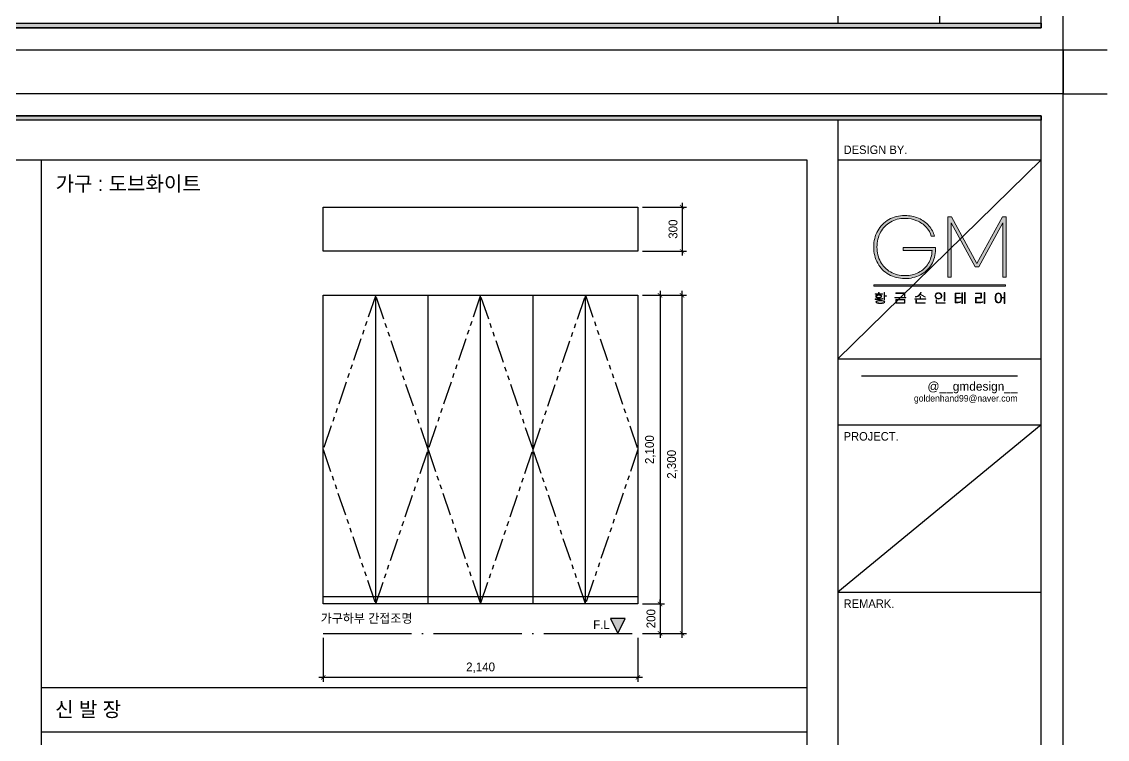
# Model space of a CAD drawing. Header units: inches. Extents: x 4374 to 164780, y 597 to 50243.
# Drawn here: x 92093 to 99474, y 20791 to 25673 of the extents above; entities that cross this region are included whole.
import ezdxf
from ezdxf.enums import TextEntityAlignment as Align

# ---------------------------------------------------------------- set-up
doc = ezdxf.new("R2010")
doc.units = ezdxf.units.IN
doc.header["$LTSCALE"] = 50
doc.header["$MEASUREMENT"] = 0
doc.header["$PDSIZE"] = 700.071425
for name, pattern in [('ACAD_ISO04W100', [30, 24, -3, 0, -3]), ('HID', [2.5, 1.5, -1]), ('PHANTOM2', [1.25, 0.625, -0.125, 0.125, -0.125, 0.125, -0.125])]:
    doc.linetypes.add(name, pattern=pattern)
for name, color, linetype in [('0-ELC TEXT', 7, 'Continuous'), ('01-CEN', 1, 'ACAD_ISO04W100'), ('06-FUR', 6, 'Continuous'), ('06-LIGHT', 4, 'Continuous'), ('3.기호.계단선', 30, 'Continuous'), ('_U+B808_U+C774_U+C5B4 2', 7, 'Continuous'), ('F-SYM', 7, 'Continuous'), ('FORM(YOURNAME)-11', 1, 'Continuous')]:
    doc.layers.add(name, color=color, linetype=linetype)
doc.styles.add('HY 울릉도 L', font='')
doc.styles.add('YOURNAME', font='HY울릉도M.TTF')
doc.styles.add('코레일둥고', font='Korail_Round_Gothic_Medium.ttf')
doc.styles.get('HY 울릉도 L').set_extended_font_data('HY울릉도L')
doc.dimstyles.new('30', dxfattribs={"dimscale": 30, "dimtxt": 2, "dimasz": 1, "dimexe": 1, "dimexo": 1, "dimgap": 1, "dimtad": 1, "dimdec": 0, "dimrnd": 0.05, "dimdsep": 46, "dimlunit": 6, "dimtxsty": 'HY 울릉도 L', "dimblk": 'ARCHTICK', "dimcen": 2.5, "dimdle": 1, "dimclrd": 133, "dimclre": 133, "dimclrt": 30, "dimadec": 0, "dimazin": 0, "dimtfac": 1, "dimtdec": 0, "dimtix": 1, "dimtmove": 2, "dimatfit": 3, "dimldrblk": 'ARCHTICK', "dimfxl": 0, "dimlwd": -1, "dimlwe": -1, "dimarcsym": 0})

# ---------------------------------------------------------------- blocks, each defined once
blk = doc.blocks.new('block 29')
at = {"layer": '_U+B808_U+C774_U+C5B4 2'}
h = blk.add_hatch(color=35, dxfattribs=at)
h.dxf.hatch_style = 2
edge = h.paths.add_edge_path()
edge.add_spline(control_points=[(626.29, -130.32), (626.06, -130.35), (625.8, -130.36), (625.5, -130.36), (625.5, -130.36), (624.38, -130.36), (624.38, -130.36), (624.38, -130.36), (624.38, -130.21), (624.38, -130.21), (624.38, -130.21), (625.42, -130.21), (625.42, -130.21), (625.42, -130.21), (625.42, -129.89), (625.42, -129.89), (625.16, -129.88), (624.96, -129.84), (624.81, -129.76), (624.66, -129.68), (624.58, -129.57), (624.58, -129.44), (624.58, -129.3), (624.66, -129.19), (624.83, -129.1), (625, -129.02), (625.22, -128.98), (625.5, -128.98), (625.79, -128.98), (626.01, -129.02), (626.18, -129.1), (626.34, -129.19), (626.43, -129.3), (626.43, -129.44), (626.43, -129.57), (626.35, -129.68), (626.2, -129.76), (626.05, -129.84), (625.84, -129.89), (625.58, -129.89), (625.58, -129.89), (625.58, -130.21), (625.58, -130.21), (626.18, -130.2), (626.58, -130.16), (626.78, -130.07), (626.78, -130.07), (626.78, -130.22), (626.78, -130.22), (626.68, -130.27), (626.51, -130.3), (626.29, -130.32)], knot_values=[0, 0, 0, 0, 1, 1, 1, 2, 2, 2, 3, 3, 3, 4, 4, 4, 5, 5, 5, 6, 6, 6, 7, 7, 7, 8, 8, 8, 9, 9, 9, 10, 10, 10, 11, 11, 11, 12, 12, 12, 13, 13, 13, 14, 14, 14, 15, 15, 15, 16, 16, 16, 17, 17, 17, 17], degree=3, periodic=0)
h.paths.add_polyline_path([(626.62, -128.8), (624.41, -128.8), (624.41, -128.65), (625.41, -128.65), (625.41, -128.24), (625.58, -128.24), (625.58, -128.65), (626.62, -128.65)])
edge = h.paths.add_edge_path()
edge.add_spline(control_points=[(626.98, -130.76), (627.24, -130.83), (627.37, -130.96), (627.37, -131.13), (627.37, -131.3), (627.24, -131.42), (626.98, -131.5), (626.72, -131.57), (626.39, -131.61), (626, -131.61), (625.61, -131.61), (625.28, -131.57), (625.02, -131.5), (624.76, -131.42), (624.63, -131.3), (624.63, -131.13), (624.63, -130.96), (624.76, -130.83), (625.02, -130.76), (625.28, -130.68), (625.61, -130.65), (626, -130.65), (626.39, -130.65), (626.72, -130.68), (626.98, -130.76)], knot_values=[0, 0, 0, 0, 1, 1, 1, 2, 2, 2, 3, 3, 3, 4, 4, 4, 5, 5, 5, 6, 6, 6, 7, 7, 7, 8, 8, 8, 8], degree=3, periodic=0)
edge = h.paths.add_edge_path()
edge.add_spline(control_points=[(624.95, -129.67), (625.09, -129.72), (625.27, -129.75), (625.5, -129.75), (625.73, -129.75), (625.92, -129.72), (626.06, -129.67), (626.2, -129.61), (626.27, -129.53), (626.27, -129.44), (626.27, -129.34), (626.2, -129.27), (626.06, -129.21), (625.92, -129.15), (625.73, -129.13), (625.5, -129.13), (625.27, -129.13), (625.09, -129.15), (624.95, -129.21), (624.81, -129.27), (624.74, -129.34), (624.74, -129.44), (624.74, -129.53), (624.81, -129.61), (624.95, -129.67)], knot_values=[0, 0, 0, 0, 1, 1, 1, 2, 2, 2, 3, 3, 3, 4, 4, 4, 5, 5, 5, 6, 6, 6, 7, 7, 7, 8, 8, 8, 8], degree=3, periodic=0)
edge = h.paths.add_edge_path()
edge.add_spline(control_points=[(626.83, -131.38), (627.08, -131.33), (627.2, -131.25), (627.2, -131.13), (627.2, -131.01), (627.08, -130.92), (626.83, -130.87), (626.59, -130.82), (626.31, -130.79), (626, -130.79), (625.69, -130.79), (625.41, -130.82), (625.17, -130.87), (624.92, -130.92), (624.8, -131.01), (624.8, -131.13), (624.8, -131.25), (624.92, -131.33), (625.17, -131.38), (625.41, -131.44), (625.69, -131.46), (626, -131.46), (626.31, -131.46), (626.59, -131.44), (626.83, -131.38)], knot_values=[0, 0, 0, 0, 1, 1, 1, 2, 2, 2, 3, 3, 3, 4, 4, 4, 5, 5, 5, 6, 6, 6, 7, 7, 7, 8, 8, 8, 8], degree=3, periodic=0)
h.paths.add_polyline_path([(627.8, -129.28), (627.8, -129.43), (627.29, -129.43), (627.29, -130.53), (627.13, -130.53), (627.13, -128.32), (627.29, -128.32), (627.29, -129.28)])
h = blk.add_hatch(color=35, dxfattribs=at)
h.dxf.hatch_style = 2
h.paths.add_polyline_path([(633.67, -129.92), (630.41, -129.92), (630.41, -129.77), (633.67, -129.77)])
h.paths.add_polyline_path([(633.4, -129.51), (633.24, -129.51), (633.24, -128.55), (630.66, -128.55), (630.66, -128.4), (633.4, -128.4)])
h.paths.add_polyline_path([(633.41, -131.54), (630.67, -131.54), (630.67, -130.36), (633.41, -130.36)])
h.paths.add_polyline_path([(633.25, -131.39), (633.25, -130.51), (630.83, -130.51), (630.83, -131.39)])
h = blk.add_hatch(color=35, dxfattribs=at)
h.dxf.hatch_style = 2
h.paths.add_polyline_path([(639.69, -130.16), (639.69, -130.31), (636.44, -130.31), (636.44, -130.16), (637.98, -130.16), (637.98, -129.51), (638.15, -129.51), (638.15, -130.16)])
edge = h.paths.add_edge_path()
edge.add_spline(control_points=[(637.36, -129.47), (637.09, -129.61), (636.83, -129.68), (636.58, -129.68), (636.58, -129.68), (636.58, -129.53), (636.58, -129.53), (636.8, -129.52), (637.02, -129.46), (637.24, -129.35), (637.47, -129.24), (637.66, -129.08), (637.83, -128.89), (638, -128.7), (638.1, -128.49), (638.15, -128.26), (638.15, -128.26), (638.31, -128.28), (638.31, -128.28), (638.27, -128.46), (638.21, -128.63), (638.1, -128.79), (638.1, -128.79), (639.55, -129.58), (639.55, -129.58), (639.55, -129.58), (639.48, -129.71), (639.48, -129.71), (639.48, -129.71), (638.01, -128.93), (638.01, -128.93), (637.84, -129.15), (637.62, -129.33), (637.36, -129.47)], knot_values=[0, 0, 0, 0, 1, 1, 1, 2, 2, 2, 3, 3, 3, 4, 4, 4, 5, 5, 5, 6, 6, 6, 7, 7, 7, 8, 8, 8, 9, 9, 9, 10, 10, 10, 11, 11, 11, 11], degree=3, periodic=0)
h.paths.add_polyline_path([(636.86, -131.39), (639.51, -131.39), (639.51, -131.54), (636.7, -131.54), (636.7, -130.65), (636.86, -130.65)])
h = blk.add_hatch(color=35, dxfattribs=at)
h.dxf.hatch_style = 2
edge = h.paths.add_edge_path()
edge.add_spline(control_points=[(644.09, -128.5), (644.24, -128.59), (644.35, -128.7), (644.43, -128.84), (644.51, -128.98), (644.55, -129.14), (644.55, -129.31), (644.55, -129.49), (644.51, -129.65), (644.43, -129.79), (644.35, -129.93), (644.24, -130.04), (644.09, -130.13), (643.93, -130.21), (643.75, -130.25), (643.54, -130.25), (643.33, -130.25), (643.15, -130.21), (643, -130.13), (642.85, -130.04), (642.73, -129.93), (642.65, -129.79), (642.57, -129.65), (642.53, -129.49), (642.53, -129.31), (642.53, -129.14), (642.57, -128.98), (642.65, -128.84), (642.73, -128.7), (642.85, -128.59), (643, -128.5), (643.15, -128.42), (643.33, -128.38), (643.54, -128.38), (643.75, -128.38), (643.93, -128.42), (644.09, -128.5)], knot_values=[0, 0, 0, 0, 1, 1, 1, 2, 2, 2, 3, 3, 3, 4, 4, 4, 5, 5, 5, 6, 6, 6, 7, 7, 7, 8, 8, 8, 9, 9, 9, 10, 10, 10, 11, 11, 11, 12, 12, 12, 12], degree=3, periodic=0)
edge = h.paths.add_edge_path()
edge.add_spline(control_points=[(643.1, -128.62), (642.97, -128.69), (642.87, -128.78), (642.8, -128.9), (642.73, -129.02), (642.7, -129.16), (642.7, -129.31), (642.7, -129.47), (642.73, -129.61), (642.8, -129.73), (642.87, -129.85), (642.97, -129.94), (643.1, -130.01), (643.23, -130.07), (643.38, -130.11), (643.54, -130.11), (643.71, -130.11), (643.86, -130.07), (643.99, -130.01), (644.12, -129.94), (644.21, -129.85), (644.28, -129.73), (644.35, -129.61), (644.39, -129.47), (644.39, -129.31), (644.39, -129.16), (644.35, -129.02), (644.28, -128.9), (644.21, -128.78), (644.12, -128.69), (643.99, -128.62), (643.86, -128.56), (643.71, -128.52), (643.54, -128.52), (643.38, -128.52), (643.23, -128.56), (643.1, -128.62)], knot_values=[0, 0, 0, 0, 1, 1, 1, 2, 2, 2, 3, 3, 3, 4, 4, 4, 5, 5, 5, 6, 6, 6, 7, 7, 7, 8, 8, 8, 9, 9, 9, 10, 10, 10, 11, 11, 11, 12, 12, 12, 12], degree=3, periodic=0)
h.paths.add_polyline_path([(642.98, -131.39), (645.58, -131.39), (645.58, -131.54), (642.82, -131.54), (642.82, -130.53), (642.98, -130.53)])
h.paths.add_polyline_path([(645.45, -130.78), (645.29, -130.78), (645.29, -128.32), (645.45, -128.32)])
h = blk.add_hatch(color=35, dxfattribs=at)
h.dxf.hatch_style = 2
edge = h.paths.add_edge_path()
edge.add_spline(control_points=[(649.11, -131.24), (649.37, -131.24), (649.58, -131.22), (649.75, -131.19), (649.92, -131.17), (650.08, -131.12), (650.22, -131.05), (650.22, -131.05), (650.22, -131.21), (650.22, -131.21), (649.97, -131.33), (649.61, -131.39), (649.13, -131.39), (649.13, -131.39), (648.63, -131.39), (648.63, -131.39), (648.63, -131.39), (648.63, -128.48), (648.63, -128.48), (648.63, -128.48), (650.06, -128.48), (650.06, -128.48), (650.06, -128.48), (650.06, -128.63), (650.06, -128.63), (650.06, -128.63), (648.79, -128.63), (648.79, -128.63), (648.79, -128.63), (648.79, -129.81), (648.79, -129.81), (648.79, -129.81), (649.87, -129.81), (649.87, -129.81), (649.87, -129.81), (649.87, -129.96), (649.87, -129.96), (649.87, -129.96), (648.79, -129.96), (648.79, -129.96), (648.79, -129.96), (648.79, -131.24), (648.79, -131.24), (648.79, -131.24), (649.11, -131.24), (649.11, -131.24)], knot_values=[0, 0, 0, 0, 1, 1, 1, 2, 2, 2, 3, 3, 3, 4, 4, 4, 5, 5, 5, 6, 6, 6, 7, 7, 7, 8, 8, 8, 9, 9, 9, 10, 10, 10, 11, 11, 11, 12, 12, 12, 13, 13, 13, 14, 14, 14, 15, 15, 15, 15], degree=3, periodic=0)
h.paths.add_polyline_path([(650.64, -128.35), (650.8, -128.35), (650.8, -131.56), (650.64, -131.56), (650.64, -129.94), (650.06, -129.94), (650.06, -129.79), (650.64, -129.79)])
h.paths.add_polyline_path([(651.57, -128.32), (651.57, -131.62), (651.41, -131.62), (651.41, -128.32)])
h = blk.add_hatch(color=35, dxfattribs=at)
h.dxf.hatch_style = 2
edge = h.paths.add_edge_path()
edge.add_spline(control_points=[(656.55, -129.97), (656.55, -129.97), (654.9, -129.97), (654.9, -129.97), (654.9, -129.97), (654.9, -131.24), (654.9, -131.24), (654.9, -131.24), (656.08, -131.24), (656.08, -131.24), (656.23, -131.24), (656.39, -131.22), (656.55, -131.19), (656.7, -131.17), (656.83, -131.13), (656.93, -131.08), (656.93, -131.08), (656.93, -131.23), (656.93, -131.23), (656.83, -131.28), (656.71, -131.32), (656.55, -131.34), (656.4, -131.37), (656.24, -131.39), (656.08, -131.39), (656.08, -131.39), (654.74, -131.39), (654.74, -131.39), (654.74, -131.39), (654.74, -129.82), (654.74, -129.82), (654.74, -129.82), (656.39, -129.82), (656.39, -129.82), (656.39, -129.82), (656.39, -128.63), (656.39, -128.63), (656.39, -128.63), (654.73, -128.63), (654.73, -128.63), (654.73, -128.63), (654.73, -128.48), (654.73, -128.48), (654.73, -128.48), (656.55, -128.48), (656.55, -128.48), (656.55, -128.48), (656.55, -129.97), (656.55, -129.97)], knot_values=[0, 0, 0, 0, 1, 1, 1, 2, 2, 2, 3, 3, 3, 4, 4, 4, 5, 5, 5, 6, 6, 6, 7, 7, 7, 8, 8, 8, 9, 9, 9, 10, 10, 10, 11, 11, 11, 12, 12, 12, 13, 13, 13, 14, 14, 14, 15, 15, 15, 16, 16, 16, 16], degree=3, periodic=0)
h.paths.add_polyline_path([(657.51, -131.62), (657.34, -131.62), (657.34, -128.32), (657.51, -128.32)])
h = blk.add_hatch(color=35, dxfattribs=at)
h.dxf.hatch_style = 2
edge = h.paths.add_edge_path()
edge.add_spline(control_points=[(663.56, -128.32), (663.56, -128.32), (663.56, -131.62), (663.56, -131.62), (663.56, -131.62), (663.4, -131.62), (663.4, -131.62), (663.4, -131.62), (663.4, -129.94), (663.4, -129.94), (663.4, -129.94), (662.6, -129.94), (662.6, -129.94), (662.6, -130.27), (662.56, -130.54), (662.48, -130.77), (662.4, -130.99), (662.29, -131.16), (662.14, -131.27), (662, -131.38), (661.84, -131.43), (661.65, -131.43), (661.47, -131.43), (661.3, -131.38), (661.16, -131.27), (661.02, -131.16), (660.91, -130.99), (660.82, -130.76), (660.74, -130.54), (660.7, -130.26), (660.7, -129.93), (660.7, -129.6), (660.74, -129.33), (660.82, -129.1), (660.91, -128.88), (661.02, -128.71), (661.16, -128.6), (661.3, -128.49), (661.47, -128.43), (661.65, -128.43), (661.83, -128.43), (661.99, -128.48), (662.13, -128.58), (662.26, -128.68), (662.37, -128.83), (662.46, -129.04), (662.54, -129.24), (662.59, -129.5), (662.6, -129.79), (662.6, -129.79), (663.4, -129.79), (663.4, -129.79), (663.4, -129.79), (663.4, -128.32), (663.4, -128.32), (663.4, -128.32), (663.56, -128.32), (663.56, -128.32)], knot_values=[0, 0, 0, 0, 1, 1, 1, 2, 2, 2, 3, 3, 3, 4, 4, 4, 5, 5, 5, 6, 6, 6, 7, 7, 7, 8, 8, 8, 9, 9, 9, 10, 10, 10, 11, 11, 11, 12, 12, 12, 13, 13, 13, 14, 14, 14, 15, 15, 15, 16, 16, 16, 17, 17, 17, 18, 18, 18, 19, 19, 19, 19], degree=3, periodic=0)
edge = h.paths.add_edge_path()
edge.add_spline(control_points=[(662.06, -131.13), (662.18, -131.03), (662.27, -130.88), (662.34, -130.68), (662.4, -130.48), (662.44, -130.23), (662.44, -129.93), (662.44, -129.64), (662.4, -129.39), (662.34, -129.19), (662.27, -128.98), (662.18, -128.83), (662.06, -128.73), (661.94, -128.63), (661.8, -128.58), (661.65, -128.58), (661.5, -128.58), (661.37, -128.63), (661.25, -128.73), (661.13, -128.83), (661.04, -128.98), (660.97, -129.19), (660.9, -129.39), (660.87, -129.64), (660.87, -129.93), (660.87, -130.23), (660.9, -130.48), (660.97, -130.68), (661.04, -130.88), (661.13, -131.03), (661.25, -131.13), (661.37, -131.23), (661.5, -131.28), (661.65, -131.28), (661.8, -131.28), (661.94, -131.23), (662.06, -131.13)], knot_values=[0, 0, 0, 0, 1, 1, 1, 2, 2, 2, 3, 3, 3, 4, 4, 4, 5, 5, 5, 6, 6, 6, 7, 7, 7, 8, 8, 8, 9, 9, 9, 10, 10, 10, 11, 11, 11, 12, 12, 12, 12], degree=3, periodic=0)
at = {"layer": '_U+B808_U+C774_U+C5B4 2', "lineweight": 0}
for points in [[(626.62, -128.8), (624.41, -128.8), (624.41, -128.65), (625.41, -128.65), (625.41, -128.24), (625.58, -128.24), (625.58, -128.65), (626.62, -128.65), (626.62, -128.8)], [(627.8, -129.28), (627.8, -129.43), (627.29, -129.43), (627.29, -130.53), (627.13, -130.53), (627.13, -128.32), (627.29, -128.32), (627.29, -129.28), (627.8, -129.28)], [(633.67, -129.92), (630.41, -129.92), (630.41, -129.77), (633.67, -129.77), (633.67, -129.92)], [(633.4, -129.51), (633.24, -129.51), (633.24, -128.55), (630.66, -128.55), (630.66, -128.4), (633.4, -128.4), (633.4, -129.51)], [(633.41, -131.54), (630.67, -131.54), (630.67, -130.36), (633.41, -130.36), (633.41, -131.54)], [(633.25, -131.39), (633.25, -130.51), (630.83, -130.51), (630.83, -131.39), (633.25, -131.39)], [(639.69, -130.16), (639.69, -130.31), (636.44, -130.31), (636.44, -130.16), (637.98, -130.16), (637.98, -129.51), (638.15, -129.51), (638.15, -130.16), (639.69, -130.16)], [(636.86, -131.39), (639.51, -131.39), (639.51, -131.54), (636.7, -131.54), (636.7, -130.65), (636.86, -130.65), (636.86, -131.39)], [(642.98, -131.39), (645.58, -131.39), (645.58, -131.54), (642.82, -131.54), (642.82, -130.53), (642.98, -130.53), (642.98, -131.39)], [(645.45, -130.78), (645.29, -130.78), (645.29, -128.32), (645.45, -128.32), (645.45, -130.78)], [(650.64, -128.35), (650.8, -128.35), (650.8, -131.56), (650.64, -131.56), (650.64, -129.94), (650.06, -129.94), (650.06, -129.79), (650.64, -129.79), (650.64, -128.35)], [(651.57, -128.32), (651.57, -131.62), (651.41, -131.62), (651.41, -128.32), (651.57, -128.32)], [(657.51, -131.62), (657.34, -131.62), (657.34, -128.32), (657.51, -128.32), (657.51, -131.62)]]:
    blk.add_lwpolyline(points, dxfattribs=at)
for points, knots in [([(626.29, -130.32), (626.06, -130.35), (625.8, -130.36), (625.5, -130.36), (625.5, -130.36), (624.38, -130.36), (624.38, -130.36), (624.38, -130.36), (624.38, -130.21), (624.38, -130.21), (624.38, -130.21), (625.42, -130.21), (625.42, -130.21), (625.42, -130.21), (625.42, -129.89), (625.42, -129.89), (625.16, -129.88), (624.96, -129.84), (624.81, -129.76), (624.66, -129.68), (624.58, -129.57), (624.58, -129.44), (624.58, -129.3), (624.66, -129.19), (624.83, -129.1), (625, -129.02), (625.22, -128.98), (625.5, -128.98), (625.79, -128.98), (626.01, -129.02), (626.18, -129.1), (626.34, -129.19), (626.43, -129.3), (626.43, -129.44), (626.43, -129.57), (626.35, -129.68), (626.2, -129.76), (626.05, -129.84), (625.84, -129.89), (625.58, -129.89), (625.58, -129.89), (625.58, -130.21), (625.58, -130.21), (626.18, -130.2), (626.58, -130.16), (626.78, -130.07), (626.78, -130.07), (626.78, -130.22), (626.78, -130.22), (626.68, -130.27), (626.51, -130.3), (626.29, -130.32)], [0, 0, 0, 0, 1, 1, 1, 2, 2, 2, 3, 3, 3, 4, 4, 4, 5, 5, 5, 6, 6, 6, 7, 7, 7, 8, 8, 8, 9, 9, 9, 10, 10, 10, 11, 11, 11, 12, 12, 12, 13, 13, 13, 14, 14, 14, 15, 15, 15, 16, 16, 16, 17, 17, 17, 17]), ([(626.98, -130.76), (627.24, -130.83), (627.37, -130.96), (627.37, -131.13), (627.37, -131.3), (627.24, -131.42), (626.98, -131.5), (626.72, -131.57), (626.39, -131.61), (626, -131.61), (625.61, -131.61), (625.28, -131.57), (625.02, -131.5), (624.76, -131.42), (624.63, -131.3), (624.63, -131.13), (624.63, -130.96), (624.76, -130.83), (625.02, -130.76), (625.28, -130.68), (625.61, -130.65), (626, -130.65), (626.39, -130.65), (626.72, -130.68), (626.98, -130.76)], [0, 0, 0, 0, 1, 1, 1, 2, 2, 2, 3, 3, 3, 4, 4, 4, 5, 5, 5, 6, 6, 6, 7, 7, 7, 8, 8, 8, 8]), ([(624.95, -129.67), (625.09, -129.72), (625.27, -129.75), (625.5, -129.75), (625.73, -129.75), (625.92, -129.72), (626.06, -129.67), (626.2, -129.61), (626.27, -129.53), (626.27, -129.44), (626.27, -129.34), (626.2, -129.27), (626.06, -129.21), (625.92, -129.15), (625.73, -129.13), (625.5, -129.13), (625.27, -129.13), (625.09, -129.15), (624.95, -129.21), (624.81, -129.27), (624.74, -129.34), (624.74, -129.44), (624.74, -129.53), (624.81, -129.61), (624.95, -129.67)], [0, 0, 0, 0, 1, 1, 1, 2, 2, 2, 3, 3, 3, 4, 4, 4, 5, 5, 5, 6, 6, 6, 7, 7, 7, 8, 8, 8, 8]), ([(626.83, -131.38), (627.08, -131.33), (627.2, -131.25), (627.2, -131.13), (627.2, -131.01), (627.08, -130.92), (626.83, -130.87), (626.59, -130.82), (626.31, -130.79), (626, -130.79), (625.69, -130.79), (625.41, -130.82), (625.17, -130.87), (624.92, -130.92), (624.8, -131.01), (624.8, -131.13), (624.8, -131.25), (624.92, -131.33), (625.17, -131.38), (625.41, -131.44), (625.69, -131.46), (626, -131.46), (626.31, -131.46), (626.59, -131.44), (626.83, -131.38)], [0, 0, 0, 0, 1, 1, 1, 2, 2, 2, 3, 3, 3, 4, 4, 4, 5, 5, 5, 6, 6, 6, 7, 7, 7, 8, 8, 8, 8]), ([(637.36, -129.47), (637.09, -129.61), (636.83, -129.68), (636.58, -129.68), (636.58, -129.68), (636.58, -129.53), (636.58, -129.53), (636.8, -129.52), (637.02, -129.46), (637.24, -129.35), (637.47, -129.24), (637.66, -129.08), (637.83, -128.89), (638, -128.7), (638.1, -128.49), (638.15, -128.26), (638.15, -128.26), (638.31, -128.28), (638.31, -128.28), (638.27, -128.46), (638.21, -128.63), (638.1, -128.79), (638.1, -128.79), (639.55, -129.58), (639.55, -129.58), (639.55, -129.58), (639.48, -129.71), (639.48, -129.71), (639.48, -129.71), (638.01, -128.93), (638.01, -128.93), (637.84, -129.15), (637.62, -129.33), (637.36, -129.47)], [0, 0, 0, 0, 1, 1, 1, 2, 2, 2, 3, 3, 3, 4, 4, 4, 5, 5, 5, 6, 6, 6, 7, 7, 7, 8, 8, 8, 9, 9, 9, 10, 10, 10, 11, 11, 11, 11]), ([(644.09, -128.5), (644.24, -128.59), (644.35, -128.7), (644.43, -128.84), (644.51, -128.98), (644.55, -129.14), (644.55, -129.31), (644.55, -129.49), (644.51, -129.65), (644.43, -129.79), (644.35, -129.93), (644.24, -130.04), (644.09, -130.13), (643.93, -130.21), (643.75, -130.25), (643.54, -130.25), (643.33, -130.25), (643.15, -130.21), (643, -130.13), (642.85, -130.04), (642.73, -129.93), (642.65, -129.79), (642.57, -129.65), (642.53, -129.49), (642.53, -129.31), (642.53, -129.14), (642.57, -128.98), (642.65, -128.84), (642.73, -128.7), (642.85, -128.59), (643, -128.5), (643.15, -128.42), (643.33, -128.38), (643.54, -128.38), (643.75, -128.38), (643.93, -128.42), (644.09, -128.5)], [0, 0, 0, 0, 1, 1, 1, 2, 2, 2, 3, 3, 3, 4, 4, 4, 5, 5, 5, 6, 6, 6, 7, 7, 7, 8, 8, 8, 9, 9, 9, 10, 10, 10, 11, 11, 11, 12, 12, 12, 12]), ([(643.1, -128.62), (642.97, -128.69), (642.87, -128.78), (642.8, -128.9), (642.73, -129.02), (642.7, -129.16), (642.7, -129.31), (642.7, -129.47), (642.73, -129.61), (642.8, -129.73), (642.87, -129.85), (642.97, -129.94), (643.1, -130.01), (643.23, -130.07), (643.38, -130.11), (643.54, -130.11), (643.71, -130.11), (643.86, -130.07), (643.99, -130.01), (644.12, -129.94), (644.21, -129.85), (644.28, -129.73), (644.35, -129.61), (644.39, -129.47), (644.39, -129.31), (644.39, -129.16), (644.35, -129.02), (644.28, -128.9), (644.21, -128.78), (644.12, -128.69), (643.99, -128.62), (643.86, -128.56), (643.71, -128.52), (643.54, -128.52), (643.38, -128.52), (643.23, -128.56), (643.1, -128.62)], [0, 0, 0, 0, 1, 1, 1, 2, 2, 2, 3, 3, 3, 4, 4, 4, 5, 5, 5, 6, 6, 6, 7, 7, 7, 8, 8, 8, 9, 9, 9, 10, 10, 10, 11, 11, 11, 12, 12, 12, 12]), ([(649.11, -131.24), (649.37, -131.24), (649.58, -131.22), (649.75, -131.19), (649.92, -131.17), (650.08, -131.12), (650.22, -131.05), (650.22, -131.05), (650.22, -131.21), (650.22, -131.21), (649.97, -131.33), (649.61, -131.39), (649.13, -131.39), (649.13, -131.39), (648.63, -131.39), (648.63, -131.39), (648.63, -131.39), (648.63, -128.48), (648.63, -128.48), (648.63, -128.48), (650.06, -128.48), (650.06, -128.48), (650.06, -128.48), (650.06, -128.63), (650.06, -128.63), (650.06, -128.63), (648.79, -128.63), (648.79, -128.63), (648.79, -128.63), (648.79, -129.81), (648.79, -129.81), (648.79, -129.81), (649.87, -129.81), (649.87, -129.81), (649.87, -129.81), (649.87, -129.96), (649.87, -129.96), (649.87, -129.96), (648.79, -129.96), (648.79, -129.96), (648.79, -129.96), (648.79, -131.24), (648.79, -131.24), (648.79, -131.24), (649.11, -131.24), (649.11, -131.24)], [0, 0, 0, 0, 1, 1, 1, 2, 2, 2, 3, 3, 3, 4, 4, 4, 5, 5, 5, 6, 6, 6, 7, 7, 7, 8, 8, 8, 9, 9, 9, 10, 10, 10, 11, 11, 11, 12, 12, 12, 13, 13, 13, 14, 14, 14, 15, 15, 15, 15]), ([(656.55, -129.97), (656.55, -129.97), (654.9, -129.97), (654.9, -129.97), (654.9, -129.97), (654.9, -131.24), (654.9, -131.24), (654.9, -131.24), (656.08, -131.24), (656.08, -131.24), (656.23, -131.24), (656.39, -131.22), (656.55, -131.19), (656.7, -131.17), (656.83, -131.13), (656.93, -131.08), (656.93, -131.08), (656.93, -131.23), (656.93, -131.23), (656.83, -131.28), (656.71, -131.32), (656.55, -131.34), (656.4, -131.37), (656.24, -131.39), (656.08, -131.39), (656.08, -131.39), (654.74, -131.39), (654.74, -131.39), (654.74, -131.39), (654.74, -129.82), (654.74, -129.82), (654.74, -129.82), (656.39, -129.82), (656.39, -129.82), (656.39, -129.82), (656.39, -128.63), (656.39, -128.63), (656.39, -128.63), (654.73, -128.63), (654.73, -128.63), (654.73, -128.63), (654.73, -128.48), (654.73, -128.48), (654.73, -128.48), (656.55, -128.48), (656.55, -128.48), (656.55, -128.48), (656.55, -129.97), (656.55, -129.97)], [0, 0, 0, 0, 1, 1, 1, 2, 2, 2, 3, 3, 3, 4, 4, 4, 5, 5, 5, 6, 6, 6, 7, 7, 7, 8, 8, 8, 9, 9, 9, 10, 10, 10, 11, 11, 11, 12, 12, 12, 13, 13, 13, 14, 14, 14, 15, 15, 15, 16, 16, 16, 16]), ([(663.56, -128.32), (663.56, -128.32), (663.56, -131.62), (663.56, -131.62), (663.56, -131.62), (663.4, -131.62), (663.4, -131.62), (663.4, -131.62), (663.4, -129.94), (663.4, -129.94), (663.4, -129.94), (662.6, -129.94), (662.6, -129.94), (662.6, -130.27), (662.56, -130.54), (662.48, -130.77), (662.4, -130.99), (662.29, -131.16), (662.14, -131.27), (662, -131.38), (661.84, -131.43), (661.65, -131.43), (661.47, -131.43), (661.3, -131.38), (661.16, -131.27), (661.02, -131.16), (660.91, -130.99), (660.82, -130.76), (660.74, -130.54), (660.7, -130.26), (660.7, -129.93), (660.7, -129.6), (660.74, -129.33), (660.82, -129.1), (660.91, -128.88), (661.02, -128.71), (661.16, -128.6), (661.3, -128.49), (661.47, -128.43), (661.65, -128.43), (661.83, -128.43), (661.99, -128.48), (662.13, -128.58), (662.26, -128.68), (662.37, -128.83), (662.46, -129.04), (662.54, -129.24), (662.59, -129.5), (662.6, -129.79), (662.6, -129.79), (663.4, -129.79), (663.4, -129.79), (663.4, -129.79), (663.4, -128.32), (663.4, -128.32), (663.4, -128.32), (663.56, -128.32), (663.56, -128.32)], [0, 0, 0, 0, 1, 1, 1, 2, 2, 2, 3, 3, 3, 4, 4, 4, 5, 5, 5, 6, 6, 6, 7, 7, 7, 8, 8, 8, 9, 9, 9, 10, 10, 10, 11, 11, 11, 12, 12, 12, 13, 13, 13, 14, 14, 14, 15, 15, 15, 16, 16, 16, 17, 17, 17, 18, 18, 18, 19, 19, 19, 19]), ([(662.06, -131.13), (662.18, -131.03), (662.27, -130.88), (662.34, -130.68), (662.4, -130.48), (662.44, -130.23), (662.44, -129.93), (662.44, -129.64), (662.4, -129.39), (662.34, -129.19), (662.27, -128.98), (662.18, -128.83), (662.06, -128.73), (661.94, -128.63), (661.8, -128.58), (661.65, -128.58), (661.5, -128.58), (661.37, -128.63), (661.25, -128.73), (661.13, -128.83), (661.04, -128.98), (660.97, -129.19), (660.9, -129.39), (660.87, -129.64), (660.87, -129.93), (660.87, -130.23), (660.9, -130.48), (660.97, -130.68), (661.04, -130.88), (661.13, -131.03), (661.25, -131.13), (661.37, -131.23), (661.5, -131.28), (661.65, -131.28), (661.8, -131.28), (661.94, -131.23), (662.06, -131.13)], [0, 0, 0, 0, 1, 1, 1, 2, 2, 2, 3, 3, 3, 4, 4, 4, 5, 5, 5, 6, 6, 6, 7, 7, 7, 8, 8, 8, 9, 9, 9, 10, 10, 10, 11, 11, 11, 12, 12, 12, 12])]:
    blk.add_open_spline(points, degree=3, knots=knots, dxfattribs=at)
blk = doc.blocks.new('block 30')
at = {"layer": '_U+B808_U+C774_U+C5B4 2'}
h = blk.add_hatch(color=35, dxfattribs=at)
h.dxf.hatch_style = 2
edge = h.paths.add_edge_path()
edge.add_spline(control_points=[(637.53, -105.82), (638.78, -106.37), (639.83, -107.12), (640.66, -108.08), (641.5, -109.03), (642.06, -110.11), (642.35, -111.29), (642.35, -111.29), (641.36, -111.29), (641.36, -111.29), (641.11, -110.26), (640.6, -109.33), (639.84, -108.5), (639.08, -107.68), (638.14, -107.03), (637.02, -106.57), (635.9, -106.11), (634.7, -105.88), (633.42, -105.88), (631.78, -105.88), (630.32, -106.25), (629.04, -106.99), (627.76, -107.73), (626.76, -108.76), (626.05, -110.08), (625.33, -111.4), (624.97, -112.88), (624.97, -114.53), (624.97, -116.2), (625.33, -117.69), (626.05, -119), (626.76, -120.31), (627.77, -121.34), (629.05, -122.08), (630.34, -122.82), (631.82, -123.19), (633.49, -123.19), (634.98, -123.19), (636.34, -122.87), (637.56, -122.23), (638.78, -121.59), (639.75, -120.69), (640.47, -119.53), (641.18, -118.38), (641.57, -117.05), (641.61, -115.55), (641.61, -115.55), (632.88, -115.55), (632.88, -115.55), (632.88, -115.55), (632.88, -114.65), (632.88, -114.65), (632.88, -114.65), (642.63, -114.65), (642.63, -114.65), (642.63, -114.65), (642.63, -115.25), (642.63, -115.25), (642.63, -116.97), (642.23, -118.49), (641.42, -119.84), (640.6, -121.18), (639.49, -122.22), (638.08, -122.96), (636.67, -123.7), (635.11, -124.07), (633.39, -124.07), (631.57, -124.07), (629.95, -123.66), (628.52, -122.85), (627.09, -122.03), (625.98, -120.89), (625.18, -119.44), (624.37, -117.99), (623.97, -116.36), (623.97, -114.53), (623.97, -112.71), (624.37, -111.08), (625.18, -109.63), (625.98, -108.18), (627.09, -107.04), (628.52, -106.22), (629.95, -105.41), (631.57, -105), (633.39, -105), (634.89, -105), (636.27, -105.27), (637.53, -105.82)], knot_values=[0, 0, 0, 0, 1, 1, 1, 2, 2, 2, 3, 3, 3, 4, 4, 4, 5, 5, 5, 6, 6, 6, 7, 7, 7, 8, 8, 8, 9, 9, 9, 10, 10, 10, 11, 11, 11, 12, 12, 12, 13, 13, 13, 14, 14, 14, 15, 15, 15, 16, 16, 16, 17, 17, 17, 18, 18, 18, 19, 19, 19, 20, 20, 20, 21, 21, 21, 22, 22, 22, 23, 23, 23, 24, 24, 24, 25, 25, 25, 26, 26, 26, 27, 27, 27, 28, 28, 28, 29, 29, 29, 29], degree=3, periodic=0)
h = blk.add_hatch(color=35, dxfattribs=at)
h.dxf.hatch_style = 2
h.paths.add_polyline_path([(646.36, -105.39), (647.49, -105.39), (655.18, -119.56), (662.86, -105.39), (663.97, -105.39), (663.97, -123.68), (662.98, -123.68), (662.98, -107.17), (655.73, -120.53), (654.6, -120.53), (647.35, -107.17), (647.35, -123.68), (646.36, -123.68)])
at = {"layer": '_U+B808_U+C774_U+C5B4 2', "lineweight": 0}
blk.add_lwpolyline([(646.36, -105.39), (647.49, -105.39), (655.18, -119.56), (662.86, -105.39), (663.97, -105.39), (663.97, -123.68), (662.98, -123.68), (662.98, -107.17), (655.73, -120.53), (654.6, -120.53), (647.35, -107.17), (647.35, -123.68), (646.36, -123.68), (646.36, -105.39)], dxfattribs=at)
blk.add_open_spline([(637.53, -105.82), (638.78, -106.37), (639.83, -107.12), (640.66, -108.08), (641.5, -109.03), (642.06, -110.11), (642.35, -111.29), (642.35, -111.29), (641.36, -111.29), (641.36, -111.29), (641.11, -110.26), (640.6, -109.33), (639.84, -108.5), (639.08, -107.68), (638.14, -107.03), (637.02, -106.57), (635.9, -106.11), (634.7, -105.88), (633.42, -105.88), (631.78, -105.88), (630.32, -106.25), (629.04, -106.99), (627.76, -107.73), (626.76, -108.76), (626.05, -110.08), (625.33, -111.4), (624.97, -112.88), (624.97, -114.53), (624.97, -116.2), (625.33, -117.69), (626.05, -119), (626.76, -120.31), (627.77, -121.34), (629.05, -122.08), (630.34, -122.82), (631.82, -123.19), (633.49, -123.19), (634.98, -123.19), (636.34, -122.87), (637.56, -122.23), (638.78, -121.59), (639.75, -120.69), (640.47, -119.53), (641.18, -118.38), (641.57, -117.05), (641.61, -115.55), (641.61, -115.55), (632.88, -115.55), (632.88, -115.55), (632.88, -115.55), (632.88, -114.65), (632.88, -114.65), (632.88, -114.65), (642.63, -114.65), (642.63, -114.65), (642.63, -114.65), (642.63, -115.25), (642.63, -115.25), (642.63, -116.97), (642.23, -118.49), (641.42, -119.84), (640.6, -121.18), (639.49, -122.22), (638.08, -122.96), (636.67, -123.7), (635.11, -124.07), (633.39, -124.07), (631.57, -124.07), (629.95, -123.66), (628.52, -122.85), (627.09, -122.03), (625.98, -120.89), (625.18, -119.44), (624.37, -117.99), (623.97, -116.36), (623.97, -114.53), (623.97, -112.71), (624.37, -111.08), (625.18, -109.63), (625.98, -108.18), (627.09, -107.04), (628.52, -106.22), (629.95, -105.41), (631.57, -105), (633.39, -105), (634.89, -105), (636.27, -105.27), (637.53, -105.82)], degree=3, knots=[0, 0, 0, 0, 1, 1, 1, 2, 2, 2, 3, 3, 3, 4, 4, 4, 5, 5, 5, 6, 6, 6, 7, 7, 7, 8, 8, 8, 9, 9, 9, 10, 10, 10, 11, 11, 11, 12, 12, 12, 13, 13, 13, 14, 14, 14, 15, 15, 15, 16, 16, 16, 17, 17, 17, 18, 18, 18, 19, 19, 19, 20, 20, 20, 21, 21, 21, 22, 22, 22, 23, 23, 23, 24, 24, 24, 25, 25, 25, 26, 26, 26, 27, 27, 27, 28, 28, 28, 29, 29, 29, 29], dxfattribs=at)
blk = doc.blocks.new('block 28')
at = {"layer": '_U+B808_U+C774_U+C5B4 2'}
for name in ['block 30', 'block 29']:
    blk.add_blockref(name, (0, 0), dxfattribs=at)
blk = doc.blocks.new('block 27')
at = {"layer": '_U+B808_U+C774_U+C5B4 2'}
h = blk.add_hatch(color=35, dxfattribs=at)
h.dxf.hatch_style = 2
h.paths.add_polyline_path([(663.76, -126.35), (623.97, -126.35), (623.97, -125.94), (663.76, -125.94)])
at = {"layer": '_U+B808_U+C774_U+C5B4 2', "lineweight": 0}
blk.add_lwpolyline([(663.76, -126.35), (623.97, -126.35), (623.97, -125.94), (663.76, -125.94), (663.76, -126.35)], dxfattribs=at)
at = {"layer": '_U+B808_U+C774_U+C5B4 2'}
blk.add_blockref('block 28', (0, 0), dxfattribs=at)
blk = doc.blocks.new('FORM-PLAN')
at = {"layer": 'FORM(YOURNAME)-11'}
h = blk.add_hatch(color=256, dxfattribs=at)
h.dxf.hatch_style = 1
h.paths.add_polyline_path([(-71444, 55115), (10556, 55115), (10556, 54915), (-71444, 54915)])
h.paths.add_polyline_path([(-71444, -2085), (10556, -2085), (10556, -2285), (-71444, -2285)])
at = {"layer": 'Defpoints', "color": 158}
for p, q in [((1346, 54915), (1346, -2085)), ((1346, 53115), (10556, 53115)), ((10556, 53115), (1346, 44093)), ((1346, 44093), (10556, 44093)), ((10556, 41093), (1346, 33504))]:
    blk.add_line(p, q, dxfattribs=at)
at = {"layer": 'Defpoints', "color": 1}
for points in [[(11556, 58115), (11556, 56115), (13556, 56115)], [(11556, -5285), (11556, -3285), (13556, -3285)]]:
    blk.add_lwpolyline(points, dxfattribs=at)
at = {"layer": 'Defpoints', "color": 158}
for points in [[(-71444, -2285), (10556, -2285), (10556, 55115), (-71444, 55115)], [(-69444, 53115), (-64, 53115), (-64, 1215), (-69444, 1215)]]:
    blk.add_lwpolyline(points, close=True, dxfattribs=at)
at = {"layer": 'FORM(YOURNAME)-11', "color": 251}
blk.add_line((2415, 43323), (9487, 43323), dxfattribs=at)
at = {"layer": 'FORM(YOURNAME)-11', "color": 14}
for p, q in [((1346, 41093), (10556, 41093)), ((1346, 33504), (10556, 33504)), ((5951, 2388), (5951, -2085))]:
    blk.add_line(p, q, dxfattribs=at)
at = {"layer": 'FORM(YOURNAME)-11', "color": 250}
blk.add_lwpolyline([(-72444, -3285), (11556, -3285), (11556, 56115), (-72444, 56115)], close=True, dxfattribs=at)
at = {"layer": 'FORM(YOURNAME)-11'}
for points in [[(-71444, 55115), (10556, 55115), (10556, 54915), (-71444, 54915)], [(-71444, -2085), (10556, -2085), (10556, -2285), (-71444, -2285)]]:
    blk.add_lwpolyline(points, close=True, dxfattribs=at)
at = {"layer": '_U+B808_U+C774_U+C5B4 2', "xscale": 150, "yscale": 150, "zscale": 150}
blk.add_blockref('block 27', (-90629, 66345), dxfattribs=at)
at = {"layer": 'FORM(YOURNAME)-11', "color": 14, "style": 'YOURNAME'}
for s, p in [('DESIGN BY.', (1603, 53577)), ('PROJECT.', (1603, 40579)), ('REMARK.', (1603, 32989))]:
    blk.add_text(s, height=386.1, dxfattribs=at).set_placement(p, align=Align.MIDDLE_LEFT)
for s, height, width, p in [('@__gmdesign__', 400, 1.03, (9487, 42649)), ('goldenhand99@naver.com', 300, 0.995, (9487, 42154))]:
    blk.add_text(s, height=height, dxfattribs=dict(at, width=width)).set_placement(p, align=Align.RIGHT)
at = {"layer": 'FORM(YOURNAME)-11', "color": 3, "style": 'YOURNAME'}
for tag, height, p in [('1', 450, (9905, 18188)), ('2', 450, (9905, 17544)), ('3', 450, (9905, 16257)), ('4', 450, (9905, 14326)), ('5', 515, (9905, 12009)), ('6', 515, (9905, 9757)), ('7', 515, (9905, 7504)), ('8', 515, (9905, 5252)), ('9', 515, (9905, 2999)), ('10', 515, (5655, 811)), ('11', 515, (9905, 747)), ('12', 515, (5655, -1441)), ('13', 515, (9905, -1441))]:
    blk.add_attdef(tag, text='', height=height, dxfattribs=at).set_placement(p, align=Align.MIDDLE_RIGHT)
blk = doc.blocks.new('*U582')
at = {"layer": 'F-SYM', "xscale": 0.15, "yscale": 0.15, "zscale": 0.15}
blk.add_blockref('FORM-PLAN', (97441.1, 25975.3), dxfattribs=at)
blk = doc.blocks.new('*U584')
at = {"layer": 'F-SYM', "xscale": 0.15, "yscale": 0.15, "zscale": 0.15}
blk.add_blockref('FORM-PLAN', (97441.1, 16765.3), dxfattribs=at)
blk = doc.blocks.new('_ArchTick')
at = {"color": 0, "linetype": 'ByBlock', "const_width": 0.15}
blk.add_lwpolyline([(-0.5, -0.5), (0.5, 0.5)], dxfattribs=at)
blk = doc.blocks.new('*D546')
at = {"layer": '06-FUR', "color": 133}
for p, q in [((96583.3, 21481.6), (96583.3, 23841.6)), ((96313.3, 23811.6), (96613.3, 23811.6)), ((96313.3, 21511.6), (96613.3, 21511.6))]:
    blk.add_line(p, q, dxfattribs=at)
at = {"layer": 'Defpoints', "color": 0}
for p in [(96283.3, 23811.6), (96583.3, 23811.6), (96283.3, 21511.6)]:
    blk.add_point(p, dxfattribs=at)
at = {"layer": '06-FUR', "color": 133, "xscale": 30, "yscale": 30, "zscale": 30}
for p, rotation in [((96583.3, 23811.6), 90), ((96583.3, 21511.6), 270)]:
    blk.add_blockref('_ArchTick', p, dxfattribs=dict(at, rotation=rotation))
at = {"layer": '06-FUR', "color": 30, "insert": (96517.3, 22661.6), "char_height": 60, "attachment_point": 5, "rotation": 90, "style": 'HY 울릉도 L'}
blk.add_mtext('2,300', dxfattribs=at)
blk = doc.blocks.new('*D547')
at = {"layer": '06-FUR', "color": 133}
for p, q in [((96433.3, 23841.6), (96433.3, 21681.6)), ((96313.3, 23811.6), (96463.3, 23811.6)), ((96313.3, 21711.6), (96463.3, 21711.6))]:
    blk.add_line(p, q, dxfattribs=at)
at = {"layer": 'Defpoints', "color": 0}
for p in [(96283.3, 23811.6), (96283.3, 21711.6), (96433.3, 21711.6)]:
    blk.add_point(p, dxfattribs=at)
at = {"layer": '06-FUR', "color": 133, "xscale": 30, "yscale": 30, "zscale": 30}
for p, rotation in [((96433.3, 23811.6), 90), ((96433.3, 21711.6), 270)]:
    blk.add_blockref('_ArchTick', p, dxfattribs=dict(at, rotation=rotation))
at = {"layer": '06-FUR', "color": 30, "insert": (96367.4, 22761.6), "char_height": 60, "attachment_point": 5, "rotation": 90, "style": 'HY 울릉도 L'}
blk.add_mtext('2,100', dxfattribs=at)
blk = doc.blocks.new('*D548')
at = {"layer": '06-FUR', "color": 133}
for p, q in [((96313.3, 21711.6), (96463.3, 21711.6)), ((96433.3, 21711.6), (96433.3, 21741.6)), ((96433.3, 21711.6), (96433.3, 21511.6)), ((96313.3, 21511.6), (96463.3, 21511.6)), ((96433.3, 21511.6), (96433.3, 21481.6))]:
    blk.add_line(p, q, dxfattribs=at)
at = {"layer": 'Defpoints', "color": 0}
for p in [(96283.3, 21711.6), (96283.3, 21511.6), (96433.3, 21511.6)]:
    blk.add_point(p, dxfattribs=at)
at = {"layer": '06-FUR', "color": 133, "xscale": 30, "yscale": 30, "zscale": 30}
for p, rotation in [((96433.3, 21711.6), 270), ((96433.3, 21511.6), 90)]:
    blk.add_blockref('_ArchTick', p, dxfattribs=dict(at, rotation=rotation))
at = {"layer": '06-FUR', "color": 30, "insert": (96372, 21611.6), "char_height": 60, "attachment_point": 5, "rotation": 90, "style": 'HY 울릉도 L'}
blk.add_mtext('200', dxfattribs=at)
blk = doc.blocks.new('*D549')
at = {"layer": '06-FUR', "color": 133}
for p, q in [((94143.3, 21481.6), (94143.3, 21181.6)), ((96283.3, 21481.6), (96283.3, 21181.6)), ((96313.3, 21211.6), (94113.3, 21211.6))]:
    blk.add_line(p, q, dxfattribs=at)
at = {"layer": 'Defpoints', "color": 0}
for p in [(94143.3, 21511.6), (96283.3, 21511.6), (94143.3, 21211.6)]:
    blk.add_point(p, dxfattribs=at)
at = {"layer": '06-FUR', "color": 133, "xscale": 30, "yscale": 30, "zscale": 30, "rotation": 180}
blk.add_blockref('_ArchTick', (94143.3, 21211.6), dxfattribs=at)
at = {"layer": '06-FUR', "color": 133, "xscale": 30, "yscale": 30, "zscale": 30}
blk.add_blockref('_ArchTick', (96283.3, 21211.6), dxfattribs=at)
at = {"layer": '06-FUR', "color": 30, "insert": (95213.3, 21277.5), "char_height": 60, "attachment_point": 5, "style": 'HY 울릉도 L'}
blk.add_mtext('2,140', dxfattribs=at)
blk = doc.blocks.new('*D550')
at = {"layer": '06-FUR', "color": 133}
for p, q in [((96583.3, 24441.6), (96583.3, 24081.6)), ((96313.3, 24411.6), (96613.3, 24411.6)), ((96313.3, 24111.6), (96613.3, 24111.6))]:
    blk.add_line(p, q, dxfattribs=at)
at = {"layer": 'Defpoints', "color": 0}
for p in [(96283.3, 24411.6), (96283.3, 24111.6), (96583.3, 24111.6)]:
    blk.add_point(p, dxfattribs=at)
at = {"layer": '06-FUR', "color": 133, "xscale": 30, "yscale": 30, "zscale": 30}
for p, rotation in [((96583.3, 24411.6), 90), ((96583.3, 24111.6), 270)]:
    blk.add_blockref('_ArchTick', p, dxfattribs=dict(at, rotation=rotation))
at = {"layer": '06-FUR', "color": 30, "insert": (96522, 24261.6), "char_height": 60, "attachment_point": 5, "rotation": 90, "style": 'HY 울릉도 L'}
blk.add_mtext('300', dxfattribs=at)

msp = doc.modelspace()

# ---------------------------------------------------------------- hatches: boundary and pattern name
at = {"layer": '01-CEN'}
h = msp.add_hatch(color=256, dxfattribs=at)
h.dxf.hatch_style = 1
h.paths.add_polyline_path([(96096.4, 21611.6), (96146.4, 21511.6), (96196.4, 21611.6)])

# ---------------------------------------------------------------- linework, layer by layer
at = {"layer": '01-CEN', "ltscale": 0.5}
msp.add_line((94143.3, 21511.6), (96283.3, 21511.6), dxfattribs=at)
at = {"layer": '01-CEN'}
msp.add_lwpolyline([(96096.4, 21611.6), (96146.4, 21511.6), (96196.4, 21611.6), (96096.4, 21611.6)], dxfattribs=at)
at = {"layer": '06-FUR'}
for p, q in [((94500, 21711.6), (94500, 23811.6)), ((94856.6, 21711.6), (94856.6, 23811.6)), ((95213.3, 21711.6), (95213.3, 23811.6)), ((95570, 21711.6), (95570, 23811.6)), ((95926.6, 21711.6), (95926.6, 23811.6))]:
    msp.add_line(p, q, dxfattribs=at)
for points in [[(96283.3, 24411.6), (96283.3, 24111.6), (94143.3, 24111.6), (94143.3, 24411.6)], [(94143.3, 23811.6), (96283.3, 23811.6), (96283.3, 21711.6), (94143.3, 21711.6)]]:
    msp.add_lwpolyline(points, close=True, dxfattribs=at)
at = {"layer": '06-LIGHT', "color": 1, "linetype": 'PHANTOM2', "ltscale": 5}
for points in [[(94500, 21711.6), (94856.6, 22761.6), (94500, 23811.6), (94143.3, 22761.6), (94500, 21711.6)], [(95213.3, 21711.6), (95570, 22761.6), (95213.3, 23811.6), (94856.6, 22761.6), (95213.3, 21711.6)], [(95926.6, 21711.6), (95570, 22761.6), (95926.6, 23811.6), (96283.3, 22761.6), (95926.6, 21711.6)]]:
    msp.add_lwpolyline(points, dxfattribs=at)
at = {"layer": '3.기호.계단선', "linetype": 'HID', "const_width": 10}
msp.add_lwpolyline([(96283.3, 21761.6), (94143.3, 21761.6)], dxfattribs=at)
at = {"layer": 'F-SYM'}
for p, q in [((92227.9, 16947.6), (92227.9, 24732.6)), ((97431.4, 21140.1), (92227.9, 21140.1)), ((97431.4, 20840.1), (92227.9, 20840.1))]:
    msp.add_line(p, q, dxfattribs=at)

# ---------------------------------------------------------------- block references
at = {"layer": '06-FUR'}
for name in ['*U582', '*U584']:
    msp.add_blockref(name, (0, 0), dxfattribs=at)

# ---------------------------------------------------------------- texts
at = {"layer": '0-ELC TEXT', "style": '코레일둥고'}
msp.add_text('신 발 장', height=100, dxfattribs=at).set_placement((92320.2, 20944.4))
at = {"layer": '01-CEN', "style": '코레일둥고'}
msp.add_text('F.L', height=60, dxfattribs=at).set_placement((95978.8, 21540.9))
at = {"layer": '3.기호.계단선', "style": '코레일둥고'}
msp.add_text('가구 : 도브화이트', height=100, dxfattribs=at).set_placement((92323.8, 24521.1))
at = {"layer": '3.기호.계단선', "linetype": 'HID', "style": '코레일둥고'}
msp.add_text('가구하부 간접조명', height=60, dxfattribs=at).set_placement((94126.1, 21583.2))

# ---------------------------------------------------------------- dimensions: what is measured, and where the dimension line sits
at = {"layer": '06-FUR'}
for base, p1, p2, picture, middle in [((96583.3, 24111.6), (96283.3, 24411.6), (96283.3, 24111.6), '*D550', (96522, 24261.6)), ((96583.3, 23811.6), (96283.3, 21511.6), (96283.3, 23811.6), '*D546', (96517.3, 22661.6)), ((96433.3, 21711.6), (96283.3, 23811.6), (96283.3, 21711.6), '*D547', (96367.4, 22761.6)), ((96433.3, 21511.6), (96283.3, 21711.6), (96283.3, 21511.6), '*D548', (96372, 21611.6))]:
    dim = msp.add_linear_dim(base=base, p1=p1, p2=p2, angle=90, dimstyle='30', override={"dimfxl": 1.25}, dxfattribs=at)
    dim.commit()
    dim.dimension.update_dxf_attribs({"geometry": picture, "text_midpoint": middle})
dim = msp.add_linear_dim(base=(94143.3, 21211.6), p1=(96283.3, 21511.6), p2=(94143.3, 21511.6), dimstyle='30', override={"dimfxl": 1.25}, dxfattribs=at)
dim.commit()
dim.dimension.update_dxf_attribs({"geometry": '*D549', "text_midpoint": (95213.3, 21277.5)})

doc.saveas('drawing.dxf')
